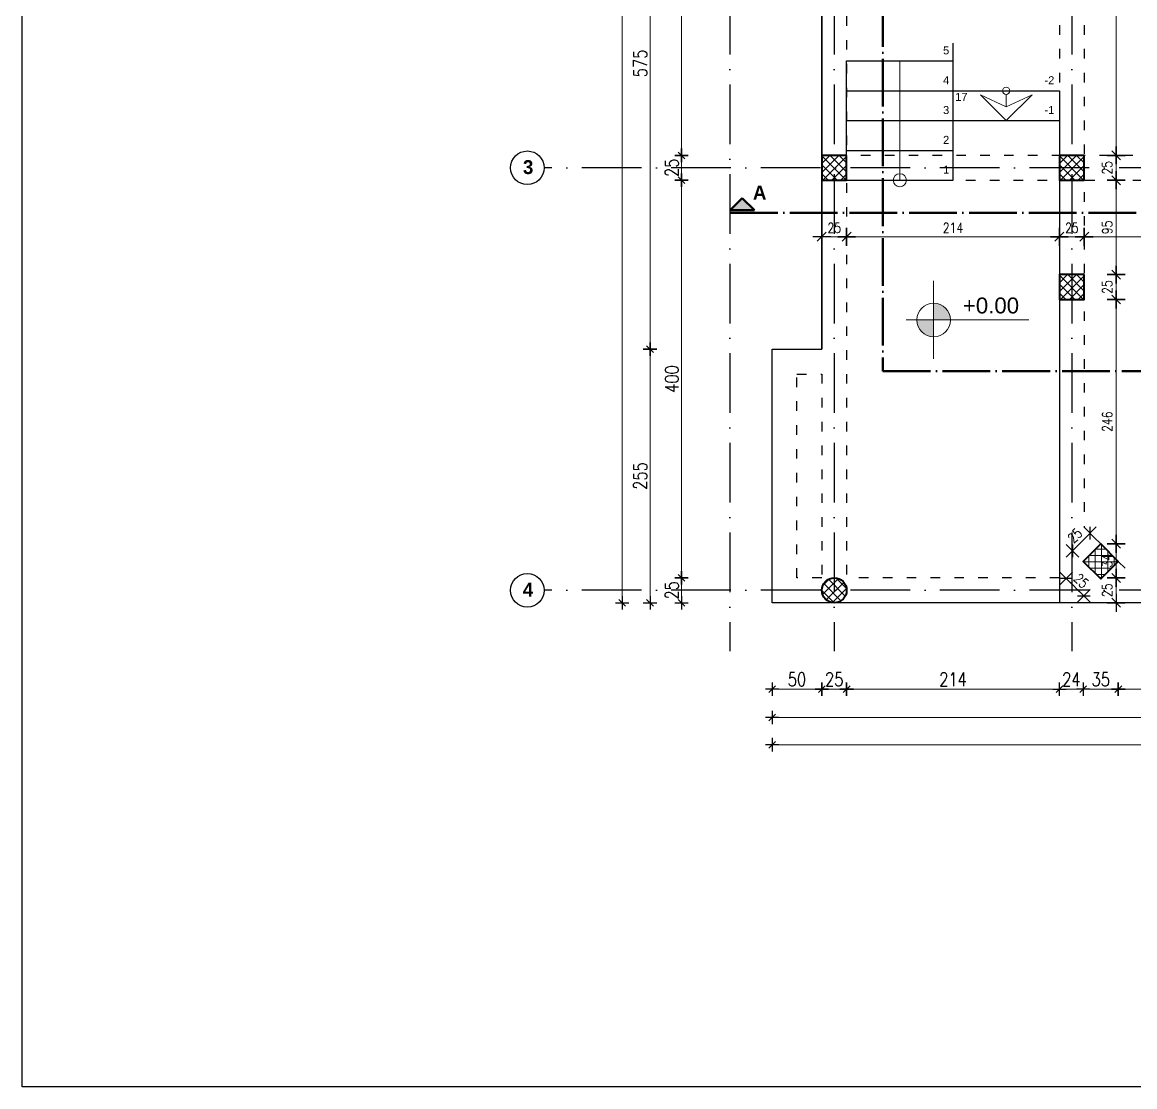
# Model space of a CAD drawing. Header units: metres. Extents: x 2674 to 33045, y -10854 to 2806.
# Drawn here: x 6315 to 7434, y 159 to 1230 of the extents above; entities that cross this region are included whole.
import ezdxf

# ---------------------------------------------------------------- set-up
doc = ezdxf.new("R2010")
doc.units = ezdxf.units.M
for name, pattern in [('ACAD_ISO03W100', [30, 12, -18]), ('ACAD_ISO04W100', [30, 24, -3, 0, -3]), ('ACAD_ISO10W100', [18, 12, -3, 0, -3])]:
    doc.linetypes.add(name, pattern=pattern)
doc.layers.add('2d hamdia', color=7, linetype='Continuous')
doc.styles.add('_DIM Romans 0.8', font='romans.shx', dxfattribs={"width": 0.8})
doc.styles.get("Standard").update_dxf_attribs({"font": 'arial.ttf'})
doc.dimstyles.new('50 jasht', dxfattribs={"dimscale": 15, "dimtxt": 0.9, "dimasz": 0.3, "dimexe": 1.25, "dimexo": 0.625, "dimgap": 0.2, "dimtad": 1, "dimdec": 0, "dimzin": 12, "dimdsep": 46, "dimtxsty": '_DIM Romans 0.8', "dimblk": '- Kosa Crta za DIM (Mala)', "dimcen": 1, "dimse1": 1, "dimse2": 1, "dimclrd": 256, "dimclrt": 256, "dimazin": 3, "dimtfac": 1, "dimtdec": 0, "dimtix": 1, "dimtmove": 0, "dimatfit": 3, "dimfxl": 1, "dimlwd": 0, "dimarcsym": 0})
doc.dimstyles.new('50 mrena', dxfattribs={"dimscale": 10, "dimtxt": 1, "dimasz": 0.6, "dimexe": 1.25, "dimexo": 0.625, "dimgap": 0.4, "dimtad": 1, "dimdec": 0, "dimzin": 12, "dimdsep": 46, "dimtxsty": '_DIM Romans 0.8', "dimblk": '- Kosa Crta za DIM (Mala)', "dimcen": 2.5, "dimse1": 1, "dimse2": 1, "dimclrd": 256, "dimclrt": 256, "dimadec": 0, "dimazin": 3, "dimtfac": 1, "dimtdec": 0, "dimtix": 1, "dimtmove": 0, "dimatfit": 3, "dimfxl": 1, "dimlwd": 15, "dimarcsym": 0})

# ---------------------------------------------------------------- blocks, each defined once
blk = doc.blocks.new('- Kosa Crta za DIM (Mala)')
for points in [[(-1.5, 0), (1.5, 0)], [(-0.75, -0.75), (0.75, 0.75)], [(0, -1.5), (0, 1.5)]]:
    blk.add_lwpolyline(points)
blk = doc.blocks.new('*D143')
at = {"lineweight": 0, "transparency": 16777216}
blk.add_line((7718.8, 558.8), (7422.1, 558.8), dxfattribs=at)
at = {"layer": 'Defpoints', "color": 0, "lineweight": 0, "transparency": 16777216}
for p in [(7417.6, 687.3), (7723.3, 645.7), (7417.6, 558.8)]:
    blk.add_point(p, dxfattribs=at)
at = {"lineweight": 0, "transparency": 16777216, "xscale": 4.5, "yscale": 4.5, "zscale": 4.5, "rotation": 180}
blk.add_blockref('- Kosa Crta za DIM (Mala)', (7417.6, 558.8), dxfattribs=at)
at = {"lineweight": 0, "transparency": 16777216, "xscale": 4.5, "yscale": 4.5, "zscale": 4.5}
blk.add_blockref('- Kosa Crta za DIM (Mala)', (7723.3, 558.8), dxfattribs=at)
at = {"lineweight": 0, "transparency": 16777216, "insert": (7570.4, 568.6), "char_height": 13.5, "attachment_point": 5, "style": '_DIM Romans 0.8'}
blk.add_mtext('306', dxfattribs=at)
blk = doc.blocks.new('*D144')
at = {"lineweight": 0, "transparency": 16777216}
blk.add_line((7413.1, 558.8), (7386.7, 558.8), dxfattribs=at)
at = {"layer": 'Defpoints', "color": 0, "lineweight": 0, "transparency": 16777216}
for p in [(7382.2, 687.3), (7417.6, 687.3), (7382.2, 558.8)]:
    blk.add_point(p, dxfattribs=at)
at = {"lineweight": 0, "transparency": 16777216, "xscale": 4.5, "yscale": 4.5, "zscale": 4.5, "rotation": 180}
blk.add_blockref('- Kosa Crta za DIM (Mala)', (7382.2, 558.8), dxfattribs=at)
at = {"lineweight": 0, "transparency": 16777216, "xscale": 4.5, "yscale": 4.5, "zscale": 4.5}
blk.add_blockref('- Kosa Crta za DIM (Mala)', (7417.6, 558.8), dxfattribs=at)
at = {"lineweight": 0, "transparency": 16777216, "insert": (7399.9, 568.6), "char_height": 13.5, "attachment_point": 5, "style": '_DIM Romans 0.8'}
blk.add_mtext('35', dxfattribs=at)
blk = doc.blocks.new('*D145')
at = {"lineweight": 0, "transparency": 16777216}
for p, q in [((7353.8, 558.8), (7349.3, 558.8)), ((7382.2, 558.8), (7358.3, 558.8)), ((7386.7, 558.8), (7391.2, 558.8))]:
    blk.add_line(p, q, dxfattribs=at)
at = {"layer": 'Defpoints', "color": 0, "lineweight": 0, "transparency": 16777216}
for p in [(7382.2, 687.3), (7358.3, 645.7), (7358.3, 558.8)]:
    blk.add_point(p, dxfattribs=at)
at = {"lineweight": 0, "transparency": 16777216, "xscale": 4.5, "yscale": 4.5, "zscale": 4.5}
blk.add_blockref('- Kosa Crta za DIM (Mala)', (7358.3, 558.8), dxfattribs=at)
at = {"lineweight": 0, "transparency": 16777216, "xscale": 4.5, "yscale": 4.5, "zscale": 4.5, "rotation": 180}
blk.add_blockref('- Kosa Crta za DIM (Mala)', (7382.2, 558.8), dxfattribs=at)
at = {"lineweight": 0, "transparency": 16777216, "insert": (7370.3, 568.6), "char_height": 13.5, "attachment_point": 5, "style": '_DIM Romans 0.8'}
blk.add_mtext('24', dxfattribs=at)
blk = doc.blocks.new('*D146')
at = {"lineweight": 0, "transparency": 16777216}
blk.add_line((7353.8, 558.8), (7148.8, 558.8), dxfattribs=at)
at = {"layer": 'Defpoints', "color": 0, "lineweight": 0, "transparency": 16777216}
for p in [(7144.3, 658.2), (7358.3, 645.7), (7144.3, 558.8)]:
    blk.add_point(p, dxfattribs=at)
at = {"lineweight": 0, "transparency": 16777216, "xscale": 4.5, "yscale": 4.5, "zscale": 4.5, "rotation": 180}
blk.add_blockref('- Kosa Crta za DIM (Mala)', (7144.3, 558.8), dxfattribs=at)
at = {"lineweight": 0, "transparency": 16777216, "xscale": 4.5, "yscale": 4.5, "zscale": 4.5}
blk.add_blockref('- Kosa Crta za DIM (Mala)', (7358.3, 558.8), dxfattribs=at)
at = {"lineweight": 0, "transparency": 16777216, "insert": (7251.3, 568.6), "char_height": 13.5, "attachment_point": 5, "style": '_DIM Romans 0.8'}
blk.add_mtext('214', dxfattribs=at)
blk = doc.blocks.new('*D147')
at = {"lineweight": 0, "transparency": 16777216}
blk.add_line((7139.8, 558.8), (7123.8, 558.8), dxfattribs=at)
at = {"layer": 'Defpoints', "color": 0, "lineweight": 0, "transparency": 16777216}
for p in [(7119.3, 658.2), (7144.3, 658.2), (7119.3, 558.8)]:
    blk.add_point(p, dxfattribs=at)
at = {"lineweight": 0, "transparency": 16777216, "xscale": 4.5, "yscale": 4.5, "zscale": 4.5, "rotation": 180}
blk.add_blockref('- Kosa Crta za DIM (Mala)', (7119.3, 558.8), dxfattribs=at)
at = {"lineweight": 0, "transparency": 16777216, "xscale": 4.5, "yscale": 4.5, "zscale": 4.5}
blk.add_blockref('- Kosa Crta za DIM (Mala)', (7144.3, 558.8), dxfattribs=at)
at = {"lineweight": 0, "transparency": 16777216, "insert": (7131.8, 568.6), "char_height": 13.5, "attachment_point": 5, "style": '_DIM Romans 0.8'}
blk.add_mtext('25', dxfattribs=at)
blk = doc.blocks.new('*D148')
at = {"lineweight": 0, "transparency": 16777216}
blk.add_line((7114.8, 558.8), (7073.8, 558.8), dxfattribs=at)
at = {"layer": 'Defpoints', "color": 0, "lineweight": 0, "transparency": 16777216}
for p in [(7119.3, 658.2), (7069.3, 645.7), (7069.3, 558.8)]:
    blk.add_point(p, dxfattribs=at)
at = {"lineweight": 0, "transparency": 16777216, "xscale": 4.5, "yscale": 4.5, "zscale": 4.5, "rotation": 180}
blk.add_blockref('- Kosa Crta za DIM (Mala)', (7069.3, 558.8), dxfattribs=at)
at = {"lineweight": 0, "transparency": 16777216, "xscale": 4.5, "yscale": 4.5, "zscale": 4.5}
blk.add_blockref('- Kosa Crta za DIM (Mala)', (7119.3, 558.8), dxfattribs=at)
at = {"lineweight": 0, "transparency": 16777216, "insert": (7094.3, 568.6), "char_height": 13.5, "attachment_point": 5, "style": '_DIM Romans 0.8'}
blk.add_mtext('50', dxfattribs=at)
blk = doc.blocks.new('*D149')
at = {"lineweight": 0, "transparency": 16777216}
blk.add_line((7073.8, 530.2), (7908.8, 530.2), dxfattribs=at)
at = {"layer": 'Defpoints', "color": 0, "lineweight": 0, "transparency": 16777216}
for p in [(7069.3, 645.7), (7913.3, 645.7), (7913.3, 530.2)]:
    blk.add_point(p, dxfattribs=at)
at = {"lineweight": 0, "transparency": 16777216, "xscale": 4.5, "yscale": 4.5, "zscale": 4.5, "rotation": 180}
blk.add_blockref('- Kosa Crta za DIM (Mala)', (7069.3, 530.2), dxfattribs=at)
at = {"lineweight": 0, "transparency": 16777216, "xscale": 4.5, "yscale": 4.5, "zscale": 4.5}
blk.add_blockref('- Kosa Crta za DIM (Mala)', (7913.3, 530.2), dxfattribs=at)
at = {"lineweight": 0, "transparency": 16777216, "insert": (7491.3, 540), "char_height": 13.5, "attachment_point": 5, "style": '_DIM Romans 0.8'}
blk.add_mtext('844', dxfattribs=at)
blk = doc.blocks.new('*D151')
at = {"lineweight": 0, "transparency": 16777216}
blk.add_line((7073.8, 502.9), (8148.8, 502.9), dxfattribs=at)
at = {"layer": 'Defpoints', "color": 0, "lineweight": 0, "transparency": 16777216}
for p in [(8153.3, 885.7), (7069.3, 645.7), (8153.3, 502.9)]:
    blk.add_point(p, dxfattribs=at)
at = {"lineweight": 0, "transparency": 16777216, "xscale": 4.5, "yscale": 4.5, "zscale": 4.5, "rotation": 180}
blk.add_blockref('- Kosa Crta za DIM (Mala)', (7069.3, 502.9), dxfattribs=at)
at = {"lineweight": 0, "transparency": 16777216, "xscale": 4.5, "yscale": 4.5, "zscale": 4.5}
blk.add_blockref('- Kosa Crta za DIM (Mala)', (8153.3, 502.9), dxfattribs=at)
at = {"lineweight": 0, "transparency": 16777216, "insert": (7611.3, 512.7), "char_height": 13.5, "attachment_point": 5, "style": '_DIM Romans 0.8'}
blk.add_mtext('1084', dxfattribs=at)
blk = doc.blocks.new('*D152')
at = {"lineweight": 0, "transparency": 16777216}
blk.add_line((6978.2, 650.2), (6978.2, 666.2), dxfattribs=at)
at = {"layer": 'Defpoints', "color": 0, "lineweight": 0, "transparency": 16777216}
for p in [(6978.2, 670.7), (7131.8, 670.7), (7069.3, 645.7)]:
    blk.add_point(p, dxfattribs=at)
at = {"lineweight": 0, "transparency": 16777216, "xscale": 4.5, "yscale": 4.5, "zscale": 4.5}
for p, rotation in [((6978.2, 670.7), 90), ((6978.2, 645.7), 270)]:
    blk.add_blockref('- Kosa Crta za DIM (Mala)', p, dxfattribs=dict(at, rotation=rotation))
at = {"lineweight": 0, "transparency": 16777216, "insert": (6968.5, 658.2), "char_height": 13.5, "attachment_point": 5, "rotation": 90, "style": '_DIM Romans 0.8'}
blk.add_mtext('25', dxfattribs=at)
blk = doc.blocks.new('*D153')
at = {"lineweight": 0, "transparency": 16777216}
blk.add_line((6978.2, 675.2), (6978.2, 1066.2), dxfattribs=at)
at = {"layer": 'Defpoints', "color": 0, "lineweight": 0, "transparency": 16777216}
for p in [(6978.2, 1070.7), (7119.3, 1070.7), (7131.8, 670.7)]:
    blk.add_point(p, dxfattribs=at)
at = {"lineweight": 0, "transparency": 16777216, "xscale": 4.5, "yscale": 4.5, "zscale": 4.5}
for p, rotation in [((6978.2, 1070.7), 90), ((6978.2, 670.7), 270)]:
    blk.add_blockref('- Kosa Crta za DIM (Mala)', p, dxfattribs=dict(at, rotation=rotation))
at = {"lineweight": 0, "transparency": 16777216, "insert": (6968.5, 870.7), "char_height": 13.5, "attachment_point": 5, "rotation": 90, "style": '_DIM Romans 0.8'}
blk.add_mtext('400', dxfattribs=at)
blk = doc.blocks.new('*D154')
at = {"lineweight": 0, "transparency": 16777216}
blk.add_line((6978.2, 1075.2), (6978.2, 1091.2), dxfattribs=at)
at = {"layer": 'Defpoints', "color": 0, "lineweight": 0, "transparency": 16777216}
for p in [(6978.2, 1095.7), (7119.3, 1095.7), (7119.3, 1070.7)]:
    blk.add_point(p, dxfattribs=at)
at = {"lineweight": 0, "transparency": 16777216, "xscale": 4.5, "yscale": 4.5, "zscale": 4.5}
for p, rotation in [((6978.2, 1095.7), 90), ((6978.2, 1070.7), 270)]:
    blk.add_blockref('- Kosa Crta za DIM (Mala)', p, dxfattribs=dict(at, rotation=rotation))
at = {"lineweight": 0, "transparency": 16777216, "insert": (6968.5, 1083.2), "char_height": 13.5, "attachment_point": 5, "rotation": 90, "style": '_DIM Romans 0.8'}
blk.add_mtext('25', dxfattribs=at)
blk = doc.blocks.new('*D155')
at = {"lineweight": 0, "transparency": 16777216}
blk.add_line((6978.2, 1100.2), (6978.2, 1471.2), dxfattribs=at)
at = {"layer": 'Defpoints', "color": 0, "lineweight": 0, "transparency": 16777216}
for p in [(6978.2, 1475.7), (7119.3, 1475.7), (7119.3, 1095.7)]:
    blk.add_point(p, dxfattribs=at)
at = {"lineweight": 0, "transparency": 16777216, "xscale": 4.5, "yscale": 4.5, "zscale": 4.5}
for p, rotation in [((6978.2, 1475.7), 90), ((6978.2, 1095.7), 270)]:
    blk.add_blockref('- Kosa Crta za DIM (Mala)', p, dxfattribs=dict(at, rotation=rotation))
at = {"lineweight": 0, "transparency": 16777216, "insert": (6968.5, 1285.7), "char_height": 13.5, "attachment_point": 5, "rotation": 90, "style": '_DIM Romans 0.8'}
blk.add_mtext('380', dxfattribs=at)
blk = doc.blocks.new('*D160')
at = {"lineweight": 0, "transparency": 16777216}
blk.add_line((6946.5, 1471.2), (6946.5, 905.2), dxfattribs=at)
at = {"layer": 'Defpoints', "color": 0, "lineweight": 0, "transparency": 16777216}
for p in [(7014.3, 1475.7), (6946.5, 900.7), (7069.3, 900.7)]:
    blk.add_point(p, dxfattribs=at)
at = {"lineweight": 0, "transparency": 16777216, "xscale": 4.5, "yscale": 4.5, "zscale": 4.5}
for p, rotation in [((6946.5, 1475.7), 90), ((6946.5, 900.7), 270)]:
    blk.add_blockref('- Kosa Crta za DIM (Mala)', p, dxfattribs=dict(at, rotation=rotation))
at = {"lineweight": 0, "transparency": 16777216, "insert": (6936.7, 1188.2), "char_height": 13.5, "attachment_point": 5, "rotation": 90, "style": '_DIM Romans 0.8'}
blk.add_mtext('575', dxfattribs=at)
blk = doc.blocks.new('*D161')
at = {"lineweight": 0, "transparency": 16777216}
blk.add_line((6946.5, 896.2), (6946.5, 650.2), dxfattribs=at)
at = {"layer": 'Defpoints', "color": 0, "lineweight": 0, "transparency": 16777216}
for p in [(7069.3, 900.7), (6946.5, 645.7), (7069.3, 645.7)]:
    blk.add_point(p, dxfattribs=at)
at = {"lineweight": 0, "transparency": 16777216, "xscale": 4.5, "yscale": 4.5, "zscale": 4.5}
for p, rotation in [((6946.5, 900.7), 90), ((6946.5, 645.7), 270)]:
    blk.add_blockref('- Kosa Crta za DIM (Mala)', p, dxfattribs=dict(at, rotation=rotation))
at = {"lineweight": 0, "transparency": 16777216, "insert": (6936.7, 773.2), "char_height": 13.5, "attachment_point": 5, "rotation": 90, "style": '_DIM Romans 0.8'}
blk.add_mtext('255', dxfattribs=at)
blk = doc.blocks.new('*D162')
at = {"lineweight": 0, "transparency": 16777216}
blk.add_line((6918.4, 650.2), (6918.4, 1871.2), dxfattribs=at)
at = {"layer": 'Defpoints', "color": 0, "lineweight": 0, "transparency": 16777216}
for p in [(6918.4, 1875.7), (7014.3, 1875.7), (7069.3, 645.7)]:
    blk.add_point(p, dxfattribs=at)
at = {"lineweight": 0, "transparency": 16777216, "xscale": 4.5, "yscale": 4.5, "zscale": 4.5}
for p, rotation in [((6918.4, 1875.7), 90), ((6918.4, 645.7), 270)]:
    blk.add_blockref('- Kosa Crta za DIM (Mala)', p, dxfattribs=dict(at, rotation=rotation))
at = {"lineweight": 0, "transparency": 16777216, "insert": (6908.7, 1260.7), "char_height": 13.5, "attachment_point": 5, "rotation": 90, "style": '_DIM Romans 0.8'}
blk.add_mtext('1230', dxfattribs=at)
blk = doc.blocks.new('*D181')
at = {"lineweight": 15, "transparency": 16777216}
blk.add_line((7415.4, 1469.7), (7415.4, 1101.7), dxfattribs=at)
at = {"layer": 'Defpoints', "color": 0, "lineweight": 0, "transparency": 16777216}
for p in [(7383.3, 1475.7), (7383.3, 1095.7), (7415.4, 1095.7)]:
    blk.add_point(p, dxfattribs=at)
at = {"lineweight": 15, "transparency": 16777216, "xscale": 6, "yscale": 6, "zscale": 6}
for p, rotation in [((7415.4, 1475.7), 90), ((7415.4, 1095.7), 270)]:
    blk.add_blockref('- Kosa Crta za DIM (Mala)', p, dxfattribs=dict(at, rotation=rotation))
at = {"lineweight": 0, "transparency": 16777216, "insert": (7406.4, 1285.7), "char_height": 10, "attachment_point": 5, "rotation": 90, "style": '_DIM Romans 0.8'}
blk.add_mtext('380', dxfattribs=at)
blk = doc.blocks.new('*D182')
at = {"lineweight": 15, "transparency": 16777216}
blk.add_line((7415.4, 1089.7), (7415.4, 1076.7), dxfattribs=at)
at = {"layer": 'Defpoints', "color": 0, "lineweight": 0, "transparency": 16777216}
for p in [(7383.3, 1095.7), (7383.3, 1070.7), (7415.4, 1070.7)]:
    blk.add_point(p, dxfattribs=at)
at = {"lineweight": 15, "transparency": 16777216, "xscale": 6, "yscale": 6, "zscale": 6}
for p, rotation in [((7415.4, 1095.7), 90), ((7415.4, 1070.7), 270)]:
    blk.add_blockref('- Kosa Crta za DIM (Mala)', p, dxfattribs=dict(at, rotation=rotation))
at = {"lineweight": 0, "transparency": 16777216, "insert": (7406.4, 1083.2), "char_height": 10, "attachment_point": 5, "rotation": 90, "style": '_DIM Romans 0.8'}
blk.add_mtext('25', dxfattribs=at)
blk = doc.blocks.new('*D183')
at = {"lineweight": 15, "transparency": 16777216}
blk.add_line((7415.4, 1064.7), (7415.4, 981.7), dxfattribs=at)
at = {"layer": 'Defpoints', "color": 0, "lineweight": 0, "transparency": 16777216}
for p in [(7383.3, 1070.7), (7383.3, 975.7), (7415.4, 975.7)]:
    blk.add_point(p, dxfattribs=at)
at = {"lineweight": 15, "transparency": 16777216, "xscale": 6, "yscale": 6, "zscale": 6}
for p, rotation in [((7415.4, 1070.7), 90), ((7415.4, 975.7), 270)]:
    blk.add_blockref('- Kosa Crta za DIM (Mala)', p, dxfattribs=dict(at, rotation=rotation))
at = {"lineweight": 0, "transparency": 16777216, "insert": (7406.4, 1023.2), "char_height": 10, "attachment_point": 5, "rotation": 90, "style": '_DIM Romans 0.8'}
blk.add_mtext('95', dxfattribs=at)
blk = doc.blocks.new('*D184')
at = {"lineweight": 15, "transparency": 16777216}
blk.add_line((7415.4, 969.7), (7415.4, 956.7), dxfattribs=at)
at = {"layer": 'Defpoints', "color": 0, "lineweight": 0, "transparency": 16777216}
for p in [(7383.3, 975.7), (7383.3, 950.7), (7415.4, 950.7)]:
    blk.add_point(p, dxfattribs=at)
at = {"lineweight": 15, "transparency": 16777216, "xscale": 6, "yscale": 6, "zscale": 6}
for p, rotation in [((7415.4, 975.7), 90), ((7415.4, 950.7), 270)]:
    blk.add_blockref('- Kosa Crta za DIM (Mala)', p, dxfattribs=dict(at, rotation=rotation))
at = {"lineweight": 0, "transparency": 16777216, "insert": (7406.4, 963.2), "char_height": 10, "attachment_point": 5, "rotation": 90, "style": '_DIM Romans 0.8'}
blk.add_mtext('25', dxfattribs=at)
blk = doc.blocks.new('*D185')
at = {"lineweight": 15, "transparency": 16777216}
blk.add_line((7415.4, 944.7), (7415.4, 711), dxfattribs=at)
at = {"layer": 'Defpoints', "color": 0, "lineweight": 0, "transparency": 16777216}
for p in [(7383.3, 950.7), (7399.9, 705), (7415.4, 705)]:
    blk.add_point(p, dxfattribs=at)
at = {"lineweight": 15, "transparency": 16777216, "xscale": 6, "yscale": 6, "zscale": 6}
for p, rotation in [((7415.4, 950.7), 90), ((7415.4, 705), 270)]:
    blk.add_blockref('- Kosa Crta za DIM (Mala)', p, dxfattribs=dict(at, rotation=rotation))
at = {"lineweight": 0, "transparency": 16777216, "insert": (7406.4, 827.8), "char_height": 10, "attachment_point": 5, "rotation": 90, "style": '_DIM Romans 0.8'}
blk.add_mtext('246', dxfattribs=at)
blk = doc.blocks.new('*D186')
at = {"lineweight": 15, "transparency": 16777216}
blk.add_line((7415.4, 699), (7415.4, 676.7), dxfattribs=at)
at = {"layer": 'Defpoints', "color": 0, "lineweight": 0, "transparency": 16777216}
for p in [(7399.9, 705), (7401, 670.7), (7415.4, 670.7)]:
    blk.add_point(p, dxfattribs=at)
at = {"lineweight": 15, "transparency": 16777216, "xscale": 6, "yscale": 6, "zscale": 6}
for p, rotation in [((7415.4, 705), 90), ((7415.4, 670.7), 270)]:
    blk.add_blockref('- Kosa Crta za DIM (Mala)', p, dxfattribs=dict(at, rotation=rotation))
at = {"lineweight": 0, "transparency": 16777216, "insert": (7406.4, 687.8), "char_height": 10, "attachment_point": 5, "rotation": 90, "style": '_DIM Romans 0.8'}
blk.add_mtext('34', dxfattribs=at)
blk = doc.blocks.new('*D187')
at = {"lineweight": 15, "transparency": 16777216}
blk.add_line((7415.4, 664.7), (7415.4, 651.7), dxfattribs=at)
at = {"layer": 'Defpoints', "color": 0, "lineweight": 0, "transparency": 16777216}
for p in [(7401, 670.7), (7358.3, 645.7), (7415.4, 645.7)]:
    blk.add_point(p, dxfattribs=at)
at = {"lineweight": 15, "transparency": 16777216, "xscale": 6, "yscale": 6, "zscale": 6}
for p, rotation in [((7415.4, 670.7), 90), ((7415.4, 645.7), 270)]:
    blk.add_blockref('- Kosa Crta za DIM (Mala)', p, dxfattribs=dict(at, rotation=rotation))
at = {"lineweight": 0, "transparency": 16777216, "insert": (7406.4, 658.2), "char_height": 10, "attachment_point": 5, "rotation": 90, "style": '_DIM Romans 0.8'}
blk.add_mtext('25', dxfattribs=at)
blk = doc.blocks.new('*D188')
at = {"lineweight": 15, "transparency": 16777216}
blk.add_line((7369.4, 666), (7378.6, 656.8), dxfattribs=at)
at = {"layer": 'Defpoints', "color": 0, "lineweight": 0, "transparency": 16777216}
for p in [(7382.2, 687.3), (7399.9, 669.6), (7382.8, 652.5)]:
    blk.add_point(p, dxfattribs=at)
at = {"lineweight": 15, "transparency": 16777216, "xscale": 6, "yscale": 6, "zscale": 6}
for p, rotation in [((7365.1, 670.2), 134.999999999997), ((7382.8, 652.5), 314.999999999997)]:
    blk.add_blockref('- Kosa Crta za DIM (Mala)', p, dxfattribs=dict(at, rotation=rotation))
at = {"lineweight": 0, "transparency": 16777216, "insert": (7380.3, 667.7), "char_height": 10, "attachment_point": 5, "rotation": 315, "style": '_DIM Romans 0.8'}
blk.add_mtext('25', dxfattribs=at)
blk = doc.blocks.new('*D189')
at = {"lineweight": 15, "transparency": 16777216}
blk.add_line((7375.7, 702.3), (7384.9, 711.4), dxfattribs=at)
at = {"layer": 'Defpoints', "color": 0, "lineweight": 0, "transparency": 16777216}
for p in [(7389.1, 715.7), (7399.9, 705), (7382.2, 687.3)]:
    blk.add_point(p, dxfattribs=at)
at = {"lineweight": 15, "transparency": 16777216, "xscale": 6, "yscale": 6, "zscale": 6}
for p, rotation in [((7389.1, 715.7), 45.00000000000294), ((7371.5, 698), 225.000000000003)]:
    blk.add_blockref('- Kosa Crta za DIM (Mala)', p, dxfattribs=dict(at, rotation=rotation))
at = {"lineweight": 0, "transparency": 16777216, "insert": (7373.9, 713.2), "char_height": 10, "attachment_point": 5, "rotation": 45, "style": '_DIM Romans 0.8'}
blk.add_mtext('25', dxfattribs=at)
blk = doc.blocks.new('*D190')
at = {"lineweight": 15, "transparency": 16777216}
blk.add_line((7125.3, 1013.8), (7138.3, 1013.8), dxfattribs=at)
at = {"layer": 'Defpoints', "color": 0, "lineweight": 0, "transparency": 16777216}
for p in [(7119.3, 1070.7), (7144.3, 1070.7), (7144.3, 1013.8)]:
    blk.add_point(p, dxfattribs=at)
at = {"lineweight": 15, "transparency": 16777216, "xscale": 6, "yscale": 6, "zscale": 6, "rotation": 180}
blk.add_blockref('- Kosa Crta za DIM (Mala)', (7119.3, 1013.8), dxfattribs=at)
at = {"lineweight": 15, "transparency": 16777216, "xscale": 6, "yscale": 6, "zscale": 6}
blk.add_blockref('- Kosa Crta za DIM (Mala)', (7144.3, 1013.8), dxfattribs=at)
at = {"lineweight": 0, "transparency": 16777216, "insert": (7131.8, 1022.8), "char_height": 10, "attachment_point": 5, "style": '_DIM Romans 0.8'}
blk.add_mtext('25', dxfattribs=at)
blk = doc.blocks.new('*D191')
at = {"lineweight": 15, "transparency": 16777216}
blk.add_line((7150.3, 1013.8), (7352.3, 1013.8), dxfattribs=at)
at = {"layer": 'Defpoints', "color": 0, "lineweight": 0, "transparency": 16777216}
for p in [(7144.3, 1070.7), (7358.3, 1070.7), (7358.3, 1013.8)]:
    blk.add_point(p, dxfattribs=at)
at = {"lineweight": 15, "transparency": 16777216, "xscale": 6, "yscale": 6, "zscale": 6, "rotation": 180}
blk.add_blockref('- Kosa Crta za DIM (Mala)', (7144.3, 1013.8), dxfattribs=at)
at = {"lineweight": 15, "transparency": 16777216, "xscale": 6, "yscale": 6, "zscale": 6}
blk.add_blockref('- Kosa Crta za DIM (Mala)', (7358.3, 1013.8), dxfattribs=at)
at = {"lineweight": 0, "transparency": 16777216, "insert": (7251.3, 1022.8), "char_height": 10, "attachment_point": 5, "style": '_DIM Romans 0.8'}
blk.add_mtext('214', dxfattribs=at)
blk = doc.blocks.new('*D192')
at = {"lineweight": 15, "transparency": 16777216}
blk.add_line((7364.3, 1013.8), (7377.3, 1013.8), dxfattribs=at)
at = {"layer": 'Defpoints', "color": 0, "lineweight": 0, "transparency": 16777216}
for p in [(7358.3, 1070.7), (7383.3, 1070.7), (7383.3, 1013.8)]:
    blk.add_point(p, dxfattribs=at)
at = {"lineweight": 15, "transparency": 16777216, "xscale": 6, "yscale": 6, "zscale": 6, "rotation": 180}
blk.add_blockref('- Kosa Crta za DIM (Mala)', (7358.3, 1013.8), dxfattribs=at)
at = {"lineweight": 15, "transparency": 16777216, "xscale": 6, "yscale": 6, "zscale": 6}
blk.add_blockref('- Kosa Crta za DIM (Mala)', (7383.3, 1013.8), dxfattribs=at)
at = {"lineweight": 0, "transparency": 16777216, "insert": (7370.8, 1022.8), "char_height": 10, "attachment_point": 5, "style": '_DIM Romans 0.8'}
blk.add_mtext('25', dxfattribs=at)
blk = doc.blocks.new('*D193')
at = {"lineweight": 15, "transparency": 16777216}
blk.add_line((7389.3, 1013.8), (7717.3, 1013.8), dxfattribs=at)
at = {"layer": 'Defpoints', "color": 0, "lineweight": 0, "transparency": 16777216}
for p in [(7383.3, 1070.7), (7723.3, 1070.7), (7723.3, 1013.8)]:
    blk.add_point(p, dxfattribs=at)
at = {"lineweight": 15, "transparency": 16777216, "xscale": 6, "yscale": 6, "zscale": 6, "rotation": 180}
blk.add_blockref('- Kosa Crta za DIM (Mala)', (7383.3, 1013.8), dxfattribs=at)
at = {"lineweight": 15, "transparency": 16777216, "xscale": 6, "yscale": 6, "zscale": 6}
blk.add_blockref('- Kosa Crta za DIM (Mala)', (7723.3, 1013.8), dxfattribs=at)
at = {"lineweight": 0, "transparency": 16777216, "insert": (7553.3, 1022.8), "char_height": 10, "attachment_point": 5, "style": '_DIM Romans 0.8'}
blk.add_mtext('340', dxfattribs=at)

msp = doc.modelspace()

# ---------------------------------------------------------------- hatches: boundary and pattern name
at = {"lineweight": 18}
msp.add_hatch(color=15, dxfattribs=at).paths.add_polyline_path([(7027.1, 1040.6), (7051.5, 1040.6), (7039.3, 1052.7)])
at = {"lineweight": 0}
for points in [[(7231.8, 947), (7231.8, 930.1), (7248.7, 930.1, 0.414214)], [(7231.8, 930.1), (7214.9, 930.1, 0.414214), (7231.8, 913.2)]]:
    msp.add_hatch(color=256, dxfattribs=at).paths.add_polyline_path(points)
at = {"layer": '2d hamdia', "lineweight": 0}
h = msp.add_hatch(dxfattribs=at)
h.set_pattern_fill('ANSI37', color=26, scale=2, style=0)
h.set_pattern_definition([(45, (-3846.329, -790), (-4.490128, 4.490128), []), (135, (-3846.329, -790), (-4.490128, -4.490128), [])])
h.paths.add_polyline_path([(7144.3, 1095.7), (7119.3, 1095.7), (7119.3, 1070.7), (7144.3, 1070.7)])
h = msp.add_hatch(dxfattribs=at)
h.set_pattern_fill('ANSI37', color=26, scale=2, style=0)
h.set_pattern_definition([(45, (-3607.329, -790), (-4.490128, 4.490128), []), (135, (-3607.329, -790), (-4.490128, -4.490128), [])])
h.paths.add_polyline_path([(7383.3, 1095.7), (7358.3, 1095.7), (7358.3, 1070.7), (7383.3, 1070.7)])
h = msp.add_hatch(dxfattribs=at)
h.set_pattern_fill('ANSI37', color=26, scale=2, style=0)
h.set_pattern_definition([(45, (-3607.329, -910), (-4.490128, 4.490128), []), (135, (-3607.329, -910), (-4.490128, -4.490128), [])])
h.paths.add_polyline_path([(7383.3, 975.7), (7358.3, 975.7), (7358.3, 950.7), (7383.3, 950.7)])
h = msp.add_hatch(dxfattribs=at)
h.set_pattern_fill('ANSI37', color=26, scale=2, angle=45, style=0)
h.set_pattern_definition([(90, (961.7173, -8400.009), (-6.35, -1e-13), []), (180, (961.7173, -8400.009), (1e-13, -6.35), [])])
h.paths.add_polyline_path([(7399.9, 705), (7382.2, 687.3), (7399.9, 669.6), (7417.6, 687.3)])
h = msp.add_hatch(dxfattribs=at)
h.set_pattern_fill('ANSI37', color=26, scale=2, style=0)
h.set_pattern_definition([(45, (-2837.329, 0), (-4.490128, 4.490128), []), (135, (-2837.329, 0), (-4.490128, -4.490128), [])])
edge = h.paths.add_edge_path()
edge.add_arc((7131.8, 658.2), 12.5, 0, 360)

# ---------------------------------------------------------------- linework, layer by layer
at = {"color": 124, "linetype": 'ACAD_ISO10W100', "lineweight": 25, "ltscale": 5}
for p, q in [((7026.8, 2067.9), (7026.8, 597)), ((7131.8, 2067.9), (7131.8, 597)), ((7370.8, 2067.9), (7370.8, 597)), ((8199.2, 1083.2), (6840, 1083.2)), ((8199.2, 658.2), (6840, 658.2))]:
    msp.add_line(p, q, dxfattribs=at)
at = {"color": 242, "linetype": 'ACAD_ISO03W100', "ltscale": 0.8}
for p, q in [((7358.3, 1850.7), (7358.3, 670.7)), ((7383.3, 1850.7), (7383.3, 721.5)), ((7144.3, 1475.7), (7144.3, 670.7)), ((8128.3, 1095.7), (7144.3, 1095.7)), ((7144.3, 1070.7), (8128.3, 1070.7)), ((7094.3, 670.7), (7094.3, 875.7)), ((7094.3, 875.7), (7119.3, 875.7)), ((7119.3, 875.7), (7119.3, 670.7)), ((7399.9, 705), (7383.3, 721.5)), ((7417.6, 687.3), (7434.1, 670.7)), ((7119.3, 670.7), (7094.3, 670.7)), ((7358.3, 670.7), (7144.3, 670.7))]:
    msp.add_line(p, q, dxfattribs=at)
for p, q in [((7119.3, 1475.7), (7119.3, 900.7)), ((7144.3, 1095.7), (7144.3, 1190.7)), ((7069.3, 645.7), (7069.3, 900.7)), ((7069.3, 900.7), (7119.3, 900.7)), ((7401, 670.7), (7398.8, 670.7)), ((7473.3, 645.7), (7069.3, 645.7))]:
    msp.add_line(p, q)
at = {"lineweight": 30}
for p, q in [((7251.3, 1070.7), (7251.3, 1208.6)), ((7144.3, 1190.7), (7251.3, 1190.7)), ((7144.3, 1160.7), (7251.3, 1160.7)), ((7251.3, 1160.7), (7358.3, 1160.7)), ((7358.3, 1160.7), (7358.3, 1095.7)), ((7144.3, 1130.7), (7251.3, 1130.7)), ((7251.3, 1130.7), (7358.3, 1130.7)), ((7144.3, 1100.7), (7251.3, 1100.7)), ((7144.3, 1070.7), (7251.3, 1070.7)), ((7358.3, 1070.7), (7358.3, 645.7))]:
    msp.add_line(p, q, dxfattribs=at)
at = {"color": 13, "linetype": 'ACAD_ISO04W100', "lineweight": 50, "ltscale": 2}
msp.add_line((7027, 1038), (8211.2, 1038), dxfattribs=at)
at = {"lineweight": 0}
for p, q in [((7231.8, 891.1), (7231.8, 969.6)), ((7204.2, 930.1), (7327.7, 930.1))]:
    msp.add_line(p, q, dxfattribs=at)
at = {"elevation": -574.7}
msp.add_lwpolyline([(6315, 158.8), (6315, 2258.8), (9285, 2258.8), (9285, 158.8), (6315, 158.8)], close=True, dxfattribs=at)
at = {"color": 13, "linetype": 'ACAD_ISO04W100', "lineweight": 50, "ltscale": 2}
msp.add_lwpolyline([(7615.1, 1928), (7615.1, 1553.4), (7180.7, 1553.4), (7180.7, 878.5), (7615.1, 878.5), (7615.1, 587.2)], dxfattribs=at)
at = {"lineweight": 30}
msp.add_lwpolyline([(8153.3, 1875.7), (8153.3, 885.7, -0.414214), (7913.3, 645.7), (7069.3, 645.7), (7069.3, 900.7), (7119.3, 900.7), (7119.3, 1475.7), (7014.3, 1475.7), (7014.3, 1875.7)], format="xyb", close=True, dxfattribs=at)
at = {"lineweight": 40}
for points in [[(7144.3, 1095.7), (7119.3, 1095.7), (7119.3, 1070.7), (7144.3, 1070.7)], [(7383.3, 1095.7), (7358.3, 1095.7), (7358.3, 1070.7), (7383.3, 1070.7)], [(7383.3, 975.7), (7358.3, 975.7), (7358.3, 950.7), (7383.3, 950.7)], [(7399.9, 705), (7382.2, 687.3), (7399.9, 669.6), (7417.6, 687.3)]]:
    msp.add_lwpolyline(points, close=True, dxfattribs=at)
at = {"color": 13, "linetype": 'ACAD_ISO04W100', "lineweight": 50, "ltscale": 2}
msp.add_lwpolyline([(7027.1, 1040.6), (7051.5, 1040.6), (7039.3, 1052.7)], close=True, dxfattribs=at)
at = {"color": 124, "lineweight": 25, "ltscale": 5}
for centre in [(6823.1, 1083.2), (6823.1, 658.2)]:
    msp.add_circle(centre, 16.9, dxfattribs=at)
at = {"lineweight": 0}
msp.add_circle((7231.8, 930.1), 16.9, dxfattribs=at)
at = {"lineweight": 40}
msp.add_circle((7131.8, 658.2), 12.5, dxfattribs=at)
at = {"layer": '2d hamdia', "color": 12, "lineweight": 0}
for points in [[(7197.8, 1070.7), (7197.8, 1190.7)], [(7304.8, 1130.7), (7278.9, 1156.7), (7304.8, 1144.5)], [(7304.8, 1157.1), (7304.8, 1144.5)], [(7304.8, 1130.7), (7330.8, 1156.7), (7304.8, 1144.5)]]:
    msp.add_lwpolyline(points, dxfattribs=at)
for centre, radius in [((7304.8, 1160.7), 3.62), ((7197.8, 1070.7), 6.59)]:
    msp.add_circle(centre, radius, dxfattribs=at)

# ---------------------------------------------------------------- texts
at = {"lineweight": 0, "attachment_point": 1}
for s, width, insert, char_height in [('{\\H0.8x;5\\H1.25x;\\C252; }', 10, (7241.3, 1205.3), 10), ('{\\H0.8x;4\\H1.25x;\\C252; }', 10, (7241.3, 1175.3), 10), ('{\\H0.8x;-2\\H1.25x;\\C252; }', 10, (7343.3, 1175.3), 10), ('{\\H0.8x;\\C253;\\c9737364;17\\H1.25x; }', 10, (7253.5, 1158.5), 10), ('{\\H0.8x;3\\H1.25x;\\C252; }', 10, (7241.3, 1145.3), 10), ('{\\H0.8x;-1\\H1.25x;\\C252; }', 10, (7343.3, 1145.3), 10), ('{\\H0.8x;2\\H1.25x;\\C252; }', 10, (7241.3, 1115.3), 10), ('{\\H0.8x;1\\H1.25x;\\C252; }', 10, (7241.3, 1085.3), 10), ('{\\H0.8889x;+0.00}', 211.732, (7261.2, 952.7), 18)]:
    msp.add_mtext_dynamic_manual_height_columns(s, width=width, gutter_width=12.5, heights=[0], dxfattribs=dict(at, insert=insert, char_height=char_height))
at = {"char_height": 14, "attachment_point": 1}
for s, insert in [('\\pi1.1094;{\\fEras Light ITC|b1|i0|c0|p34;\\C124;3}', (6817.6, 1090.9)), ('\\pi-0.86665;{\\fEras Light ITC|b1|i0|c0|p34;\\C15;A}', (7050.9, 1065.3)), ('\\pi0.9824;{\\fEras Light ITC|b1|i0|c0|p34;\\C124;4}', (6817.6, 665.9))]:
    msp.add_mtext_dynamic_manual_height_columns(s, width=11.19, gutter_width=12.5, heights=[0], dxfattribs=dict(at, insert=insert))

# ---------------------------------------------------------------- dimensions: what is measured, and where the dimension line sits
at = {"lineweight": 0}
for base, p2, picture, middle in [((6918.4, 1875.7), (7014.3, 1875.7), '*D162', (6908.7, 1260.7)), ((6978.2, 670.7), (7131.8, 670.7), '*D152', (6968.5, 658.2))]:
    dim = msp.add_linear_dim(base=base, p1=(7069.3, 645.7), p2=p2, angle=90, dimstyle='50 jasht', dxfattribs=at)
    dim.commit()
    dim.dimension.update_dxf_attribs({"geometry": picture, "text_midpoint": middle})
for base, p1, p2, dimstyle, picture, middle in [((6946.5, 900.7), (7014.3, 1475.7), (7069.3, 900.7), '50 jasht', '*D160', (6936.7, 1188.2)), ((6978.2, 1475.7), (7119.3, 1095.7), (7119.3, 1475.7), '50 jasht', '*D155', (6968.5, 1285.7)), ((7415.4, 1095.7), (7383.3, 1475.7), (7383.3, 1095.7), '50 mrena', '*D181', (7406.4, 1285.7)), ((6978.2, 1095.7), (7119.3, 1070.7), (7119.3, 1095.7), '50 jasht', '*D154', (6968.5, 1083.2)), ((7415.4, 1070.7), (7383.3, 1095.7), (7383.3, 1070.7), '50 mrena', '*D182', (7406.4, 1083.2)), ((6978.2, 1070.7), (7131.8, 670.7), (7119.3, 1070.7), '50 jasht', '*D153', (6968.5, 870.7)), ((7415.4, 975.7), (7383.3, 1070.7), (7383.3, 975.7), '50 mrena', '*D183', (7406.4, 1023.2)), ((7415.4, 950.7), (7383.3, 975.7), (7383.3, 950.7), '50 mrena', '*D184', (7406.4, 963.2)), ((7415.4, 705), (7383.3, 950.7), (7399.9, 705), '50 mrena', '*D185', (7406.4, 827.8)), ((6946.5, 645.7), (7069.3, 900.7), (7069.3, 645.7), '50 jasht', '*D161', (6936.7, 773.2)), ((7415.4, 670.7), (7399.9, 705), (7401, 670.7), '50 mrena', '*D186', (7406.4, 687.8)), ((7415.4, 645.7), (7401, 670.7), (7358.3, 645.7), '50 mrena', '*D187', (7406.4, 658.2))]:
    dim = msp.add_linear_dim(base=base, p1=p1, p2=p2, angle=90, dimstyle=dimstyle, override={"dimtmove": 1}, dxfattribs=at)
    dim.commit()
    dim.dimension.update_dxf_attribs({"geometry": picture, "text_midpoint": middle})
for base, p1, p2, dimstyle, picture, middle in [((7144.3, 1013.8), (7119.3, 1070.7), (7144.3, 1070.7), '50 mrena', '*D190', (7131.8, 1022.8)), ((8153.3, 502.9), (7069.3, 645.7), (8153.3, 885.7), '50 jasht', '*D151', (7611.3, 512.7)), ((7913.3, 530.2), (7069.3, 645.7), (7913.3, 645.7), '50 jasht', '*D149', (7491.3, 540))]:
    dim = msp.add_linear_dim(base=base, p1=p1, p2=p2, dimstyle=dimstyle, dxfattribs=at)
    dim.commit()
    dim.dimension.update_dxf_attribs({"geometry": picture, "text_midpoint": middle})
for base, p1, p2, dimstyle, picture, middle in [((7358.3, 1013.8), (7144.3, 1070.7), (7358.3, 1070.7), '50 mrena', '*D191', (7251.3, 1022.8)), ((7383.3, 1013.8), (7358.3, 1070.7), (7383.3, 1070.7), '50 mrena', '*D192', (7370.8, 1022.8)), ((7723.3, 1013.8), (7383.3, 1070.7), (7723.3, 1070.7), '50 mrena', '*D193', (7553.3, 1022.8)), ((7358.3, 558.8), (7382.2, 687.3), (7358.3, 645.7), '50 jasht', '*D145', (7370.3, 568.6)), ((7382.2, 558.8), (7417.6, 687.3), (7382.2, 687.3), '50 jasht', '*D144', (7399.9, 568.6)), ((7417.6, 558.8), (7723.3, 645.7), (7417.6, 687.3), '50 jasht', '*D143', (7570.4, 568.6)), ((7069.3, 558.8), (7119.3, 658.2), (7069.3, 645.7), '50 jasht', '*D148', (7094.3, 568.6)), ((7119.3, 558.8), (7144.3, 658.2), (7119.3, 658.2), '50 jasht', '*D147', (7131.8, 568.6)), ((7144.3, 558.8), (7358.3, 645.7), (7144.3, 658.2), '50 jasht', '*D146', (7251.3, 568.6))]:
    dim = msp.add_linear_dim(base=base, p1=p1, p2=p2, dimstyle=dimstyle, override={"dimtmove": 1}, dxfattribs=at)
    dim.commit()
    dim.dimension.update_dxf_attribs({"geometry": picture, "text_midpoint": middle})
for p2, distance, picture, middle in [((7399.9, 705), 15.2, '*D189', (7373.9, 713.2)), ((7399.9, 669.6), -24.1, '*D188', (7380.3, 667.7))]:
    dim = msp.add_aligned_dim(p1=(7382.2, 687.3), p2=p2, distance=distance, dimstyle='50 mrena', dxfattribs=at)
    dim.commit()
    dim.dimension.update_dxf_attribs({"geometry": picture, "text_midpoint": middle})

doc.saveas('drawing.dxf')
